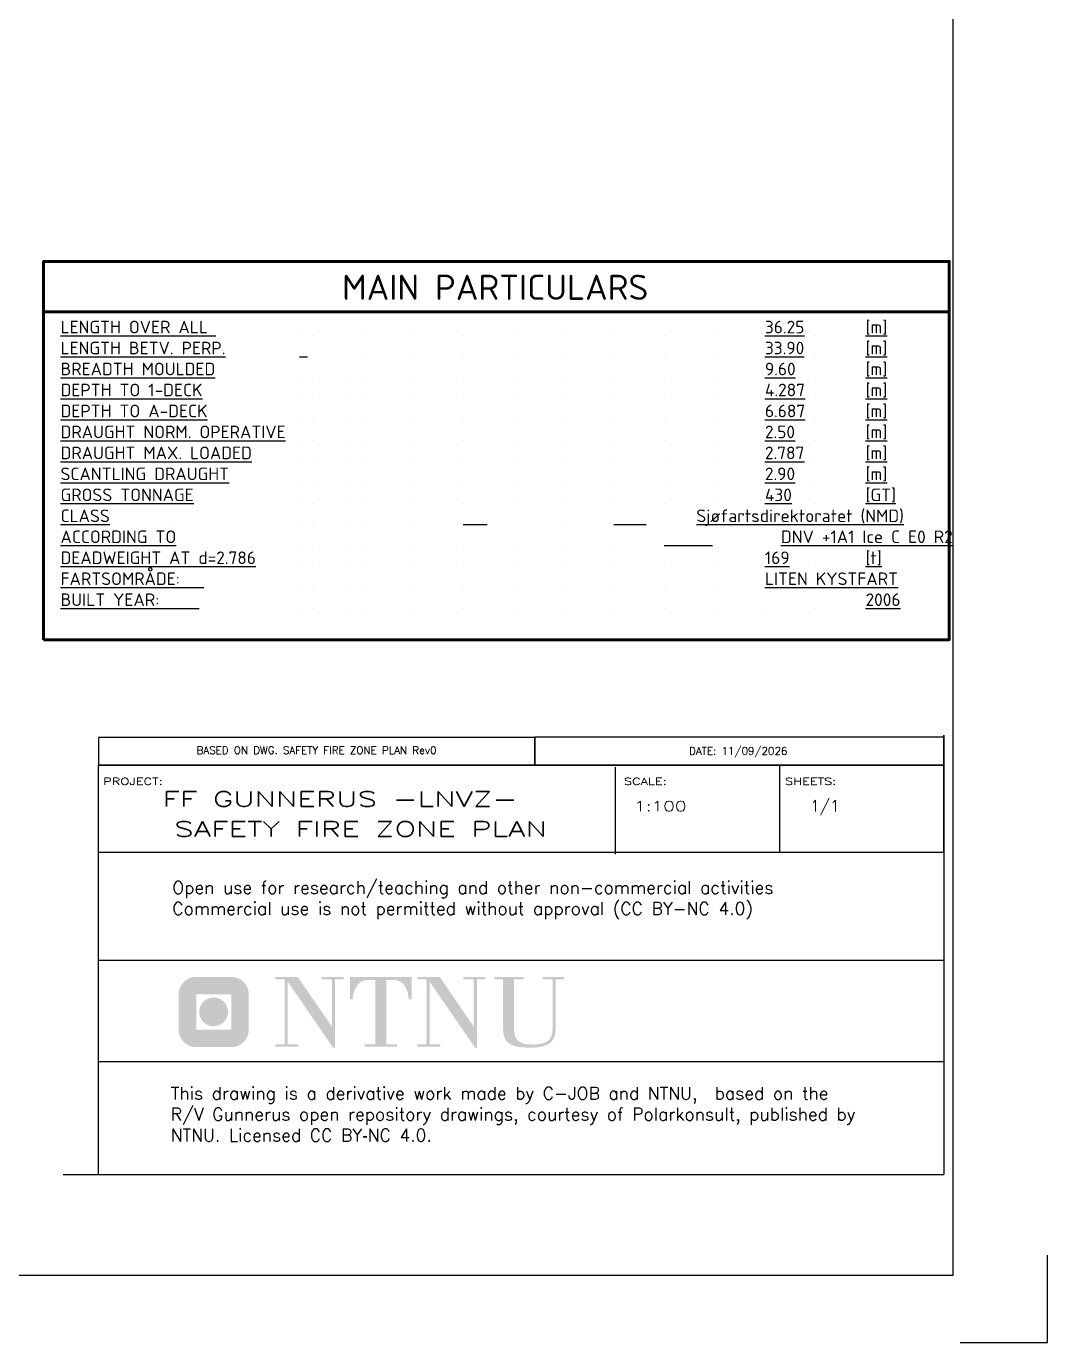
# Model space of a CAD drawing. Header units: millimetres. Extents: x 1084702 to 1166801, y 36632 to 124519.
# Drawn here: x 1146502 to 1166801, y 36845 to 63002 of the extents above; entities that cross this region are included whole.
import ezdxf
from ezdxf.enums import TextEntityAlignment as Align

# ---------------------------------------------------------------- set-up
doc = ezdxf.new("R2010")
doc.units = ezdxf.units.MM
doc.header["$LTSCALE"] = 250
doc.layers.get('0').update_dxf_attribs({"color": 255})
for name, color, linetype in [('00_Paper_Layout_ Text', 7, 'Continuous'), ('S0CO1', 1, 'Continuous'), ('S0CO2', 2, 'Continuous'), ('S0TX2', 2, 'Continuous')]:
    doc.layers.add(name, color=color, linetype=linetype)
doc.layers.add('00_Paper_Layout_Thick', color=7, linetype='Continuous', lineweight=70)
doc.styles.add('18.058_1-000-070-XREF_GENERAL_REFERENCE_MAIN_PARTICULARS$0$S000 H00', font='isocpeur.ttf')
doc.styles.add('ROMANS', font='ROMANS.shx', dxfattribs={"height": 100})
doc.styles.add('Romans500', font='romans.shx', dxfattribs={"width": 0.8, "height": 500})
doc.styles.add('S000 H00', font='isocpeur.ttf')

# ---------------------------------------------------------------- blocks, each defined once
blk = doc.blocks.new('*U165')
at = {"layer": '00_Paper_Layout_Thick', "lineweight": 70}
blk.add_line((180, -10), (0, -10), dxfattribs=at)
blk.add_lwpolyline([(0, -75.18), (180, -75.18), (180, 0), (0, 0)], close=True, dxfattribs=at)
blk = doc.blocks.new('TF-2')
at = {"true_color": 0x00509e, "transparency": 33554687}
h = blk.add_hatch(color=154, dxfattribs=at)
h.paths.add_polyline_path([(-141.6, 39.23), (-148.57, 39.23), (-148.86, 39.22), (-149.14, 39.18), (-149.41, 39.13), (-149.67, 39.05), (-149.93, 38.96), (-150.17, 38.84), (-150.41, 38.71), (-150.63, 38.56), (-150.84, 38.39), (-151.03, 38.21), (-151.22, 38.01), (-151.38, 37.8), (-151.53, 37.58), (-151.67, 37.35), (-151.78, 37.1), (-151.88, 36.85), (-151.95, 36.58), (-152.01, 36.31), (-152.04, 36.03), (-152.05, 35.75), (-152.05, 28.78), (-152.04, 28.49), (-152.01, 28.21), (-151.95, 27.94), (-151.88, 27.68), (-151.78, 27.42), (-151.67, 27.18), (-151.53, 26.94), (-151.38, 26.72), (-151.22, 26.51), (-151.03, 26.32), (-150.84, 26.14), (-150.63, 25.97), (-150.41, 25.82), (-150.17, 25.69), (-149.93, 25.57), (-149.67, 25.47), (-149.41, 25.4), (-149.14, 25.34), (-148.86, 25.31), (-148.57, 25.3), (-141.6, 25.3), (-141.32, 25.31), (-141.04, 25.34), (-140.77, 25.4), (-140.5, 25.47), (-140.25, 25.57), (-140, 25.69), (-139.77, 25.82), (-139.55, 25.97), (-139.34, 26.14), (-139.14, 26.32), (-138.96, 26.51), (-138.79, 26.72), (-138.64, 26.94), (-138.51, 27.18), (-138.4, 27.42), (-138.3, 27.68), (-138.22, 27.94), (-138.17, 28.21), (-138.13, 28.49), (-138.12, 28.78), (-138.12, 35.75), (-138.13, 36.03), (-138.17, 36.31), (-138.22, 36.58), (-138.3, 36.85), (-138.4, 37.1), (-138.51, 37.35), (-138.64, 37.58), (-138.79, 37.8), (-138.96, 38.01), (-139.14, 38.21), (-139.34, 38.39), (-139.55, 38.56), (-139.77, 38.71), (-140, 38.84), (-140.25, 38.96), (-140.5, 39.05), (-140.77, 39.13), (-141.04, 39.18), (-141.32, 39.22)])
h.paths.add_polyline_path([(-141.6, 28.78), (-148.57, 28.78), (-148.57, 35.75), (-141.6, 35.75)])
at = {"true_color": 0x000000, "transparency": 33554687}
for points in [[(-128.37, 39.22), (-121.59, 29.35), (-121.59, 36.94), (-121.61, 38.75), (-123.65, 38.75), (-123.65, 39.22), (-119.27, 39.22), (-119.27, 38.75), (-120.96, 38.75), (-120.98, 36.94), (-120.98, 25.19), (-121.29, 25.09), (-130.39, 38.33), (-130.39, 27.7), (-130.38, 25.84), (-128.28, 25.84), (-128.28, 25.37), (-132.81, 25.37), (-132.81, 25.84), (-131, 25.84), (-130.98, 27.7), (-130.98, 36.94), (-131, 38.75), (-132.81, 38.75), (-132.81, 39.22)], [(-105.74, 39.22), (-105.74, 34.78), (-106.33, 34.78), (-106.34, 34.89), (-106.35, 35), (-106.36, 35.1), (-106.37, 35.22), (-106.39, 35.33), (-106.4, 35.45), (-106.42, 35.57), (-106.44, 35.69), (-106.47, 35.82), (-106.5, 35.94), (-106.53, 36.07), (-106.57, 36.21), (-106.61, 36.34), (-106.66, 36.48), (-106.71, 36.62), (-106.77, 36.76), (-106.84, 36.9), (-106.91, 37.05), (-106.99, 37.2), (-107.08, 37.35), (-107.18, 37.52), (-107.3, 37.68), (-107.41, 37.82), (-107.53, 37.94), (-107.65, 38.05), (-107.77, 38.15), (-107.9, 38.24), (-108.03, 38.31), (-108.16, 38.38), (-108.29, 38.43), (-108.43, 38.48), (-108.56, 38.52), (-108.7, 38.55), (-108.84, 38.58), (-108.98, 38.6), (-109.12, 38.61), (-109.26, 38.62), (-109.4, 38.63), (-109.54, 38.64), (-109.68, 38.65), (-110.78, 38.65), (-110.8, 36.88), (-110.8, 27.84), (-110.78, 25.84), (-108.66, 25.84), (-108.66, 25.37), (-115.1, 25.37), (-115.1, 25.84), (-112.98, 25.84), (-112.96, 27.84), (-112.96, 36.88), (-112.98, 38.65), (-113.88, 38.65), (-114.05, 38.64), (-114.21, 38.64), (-114.38, 38.64), (-114.53, 38.63), (-114.69, 38.62), (-114.84, 38.6), (-114.98, 38.58), (-115.13, 38.55), (-115.27, 38.51), (-115.41, 38.47), (-115.55, 38.41), (-115.68, 38.35), (-115.82, 38.27), (-115.95, 38.18), (-116.08, 38.07), (-116.2, 37.96), (-116.33, 37.82), (-116.46, 37.67), (-116.58, 37.5), (-116.71, 37.31), (-116.8, 37.16), (-116.88, 37.01), (-116.96, 36.86), (-117.03, 36.72), (-117.09, 36.57), (-117.14, 36.43), (-117.19, 36.3), (-117.24, 36.17), (-117.27, 36.04), (-117.31, 35.91), (-117.33, 35.78), (-117.36, 35.66), (-117.38, 35.54), (-117.39, 35.43), (-117.41, 35.31), (-117.42, 35.2), (-117.43, 35.09), (-117.44, 34.99), (-117.44, 34.89), (-117.45, 34.78), (-118.02, 34.78), (-118.02, 39.22)], [(-100.17, 39.22), (-93.39, 29.35), (-93.39, 36.94), (-93.41, 38.75), (-95.45, 38.75), (-95.45, 39.22), (-91.07, 39.22), (-91.07, 38.75), (-92.76, 38.75), (-92.78, 36.94), (-92.78, 25.19), (-93.09, 25.09), (-102.19, 38.33), (-102.19, 27.7), (-102.17, 25.84), (-100.07, 25.84), (-100.07, 25.37), (-104.61, 25.37), (-104.61, 25.84), (-102.8, 25.84), (-102.78, 27.7), (-102.78, 36.94), (-102.8, 38.75), (-104.61, 38.75), (-104.61, 39.22)], [(-83.46, 39.22), (-83.46, 38.75), (-85.4, 38.75), (-85.42, 37.08), (-85.42, 29.59), (-85.42, 29.3), (-85.41, 29.01), (-85.4, 28.73), (-85.38, 28.45), (-85.34, 28.18), (-85.3, 27.91), (-85.24, 27.66), (-85.16, 27.42), (-85.05, 27.18), (-84.93, 26.97), (-84.77, 26.76), (-84.59, 26.57), (-84.37, 26.4), (-84.12, 26.25), (-83.83, 26.12), (-83.5, 26.01), (-83.12, 25.92), (-82.7, 25.86), (-82.23, 25.82), (-81.71, 25.8), (-81.18, 25.81), (-80.71, 25.85), (-80.28, 25.91), (-79.89, 25.98), (-79.54, 26.08), (-79.24, 26.2), (-78.97, 26.33), (-78.74, 26.48), (-78.53, 26.64), (-78.36, 26.82), (-78.22, 27.02), (-78.1, 27.22), (-78, 27.44), (-77.92, 27.66), (-77.86, 27.89), (-77.81, 28.14), (-77.78, 28.38), (-77.76, 28.64), (-77.74, 28.89), (-77.73, 29.16), (-77.73, 37.08), (-77.75, 38.75), (-79.73, 38.75), (-79.73, 39.22), (-75.4, 39.22), (-75.4, 38.75), (-77.1, 38.75), (-77.12, 37.08), (-77.12, 29.94), (-77.13, 29.56), (-77.13, 29.18), (-77.15, 28.81), (-77.18, 28.46), (-77.22, 28.11), (-77.28, 27.78), (-77.36, 27.46), (-77.47, 27.15), (-77.61, 26.86), (-77.79, 26.59), (-78, 26.34), (-78.25, 26.11), (-78.55, 25.9), (-78.9, 25.72), (-79.3, 25.56), (-79.76, 25.42), (-80.28, 25.32), (-80.86, 25.24), (-81.52, 25.19), (-82.24, 25.17), (-82.36, 25.17), (-82.49, 25.18), (-82.63, 25.18), (-82.78, 25.19), (-82.95, 25.19), (-83.12, 25.2), (-83.3, 25.22), (-83.49, 25.23), (-83.68, 25.25), (-83.88, 25.27), (-84.08, 25.29), (-84.28, 25.32), (-84.48, 25.35), (-84.68, 25.39), (-84.88, 25.43), (-85.07, 25.47), (-85.26, 25.52), (-85.44, 25.58), (-85.62, 25.64), (-85.79, 25.7), (-86.04, 25.82), (-86.27, 25.95), (-86.47, 26.09), (-86.65, 26.24), (-86.81, 26.4), (-86.95, 26.57), (-87.07, 26.76), (-87.17, 26.95), (-87.26, 27.15), (-87.34, 27.36), (-87.4, 27.57), (-87.45, 27.8), (-87.5, 28.03), (-87.53, 28.27), (-87.55, 28.52), (-87.57, 28.78), (-87.58, 29.04), (-87.59, 29.31), (-87.59, 29.58), (-87.6, 29.86), (-87.6, 37.08), (-87.62, 38.75), (-89.3, 38.75), (-89.3, 39.22)]]:
    blk.add_hatch(color=18, dxfattribs=at).paths.add_polyline_path(points)
at = {"true_color": 0x00509e, "transparency": 33554687}
blk.add_hatch(color=154, dxfattribs=at).paths.add_polyline_path([(-145.11, 35.15), (-145.35, 35.14), (-145.57, 35.11), (-145.8, 35.06), (-146.01, 35), (-146.22, 34.92), (-146.42, 34.83), (-146.62, 34.72), (-146.8, 34.59), (-146.97, 34.46), (-147.13, 34.31), (-147.28, 34.15), (-147.42, 33.97), (-147.54, 33.79), (-147.65, 33.6), (-147.74, 33.4), (-147.82, 33.19), (-147.89, 32.97), (-147.93, 32.75), (-147.96, 32.52), (-147.97, 32.29), (-147.96, 32.05), (-147.93, 31.82), (-147.89, 31.6), (-147.82, 31.38), (-147.74, 31.17), (-147.65, 30.97), (-147.54, 30.78), (-147.42, 30.6), (-147.28, 30.43), (-147.13, 30.27), (-146.97, 30.12), (-146.8, 29.98), (-146.62, 29.86), (-146.42, 29.75), (-146.22, 29.65), (-146.01, 29.57), (-145.8, 29.51), (-145.57, 29.47), (-145.35, 29.44), (-145.11, 29.43), (-144.88, 29.44), (-144.65, 29.47), (-144.42, 29.51), (-144.21, 29.57), (-144, 29.65), (-143.8, 29.75), (-143.61, 29.86), (-143.42, 29.98), (-143.25, 30.12), (-143.09, 30.27), (-142.94, 30.43), (-142.8, 30.6), (-142.68, 30.78), (-142.57, 30.97), (-142.48, 31.17), (-142.4, 31.38), (-142.34, 31.6), (-142.29, 31.82), (-142.26, 32.05), (-142.25, 32.29), (-142.26, 32.52), (-142.29, 32.75), (-142.34, 32.97), (-142.4, 33.19), (-142.48, 33.4), (-142.57, 33.6), (-142.68, 33.79), (-142.8, 33.97), (-142.94, 34.15), (-143.09, 34.31), (-143.25, 34.46), (-143.42, 34.59), (-143.61, 34.72), (-143.8, 34.83), (-144, 34.92), (-144.21, 35), (-144.42, 35.06), (-144.65, 35.11), (-144.88, 35.14)])
at = {"color": 2}
for p, q in [((0, 81.28), (0, 87.28)), ((-81.28, 81.28), (0, 81.28))]:
    blk.add_line(p, q, dxfattribs=at)
at = {"color": 1}
for p in [(0, 87.28), (-175, 0)]:
    blk.add_line(p, (0, 0), dxfattribs=at)
at = {"color": 4}
for p, q in [((0, 81.28), (-168, 81.28)), ((-168, 0), (-168, 81.28)), ((-32.55, 64), (-32.55, 81.28)), ((0, 64), (0, 81.28)), ((0, 64), (0, 81.28)), ((-65.25, 63.65), (-65.25, 80.93)), ((-168, 64), (0, 64)), ((-168, 42.59), (0, 42.59))]:
    blk.add_line(p, q, dxfattribs=at)
at = {"color": 4, "transparency": 33554687}
for p, q in [((-167.84, 22.43), (0.16, 22.43)), ((-168, 0), (0, 0))]:
    blk.add_line(p, q, dxfattribs=at)
at = {"color": 1, "style": 'ROMANS', "width": 1.35}
for s, p in [('PROJECT:', (-167.04, 77.4)), ('SCALE:', (-63.55, 77.4)), ('SHEETS:', (-31.55, 77.4))]:
    blk.add_text(s, height=1.4, dxfattribs=at).set_placement(p)
at = {"color": 4, "style": 'ROMANS', "width": 1.5}
for tag, p in [('PROSJ', (-119.97, 74.58)), ('DRAWING', (-115.89, 68.62))]:
    blk.add_attdef(tag, text='', height=3, dxfattribs=at).set_placement(p, align=Align.MIDDLE)
at = {"color": 4, "style": 'ROMANS', "width": 1.35}
blk.add_attdef('HOVM', (-61.53, 72.17), '', height=2, dxfattribs=at)
at = {"color": 4, "style": 'ROMANS'}
blk.add_attdef('SHEET', text='', height=2.2, dxfattribs=at).set_placement((-23.61, 73.08), align=Align.MIDDLE)

msp = doc.modelspace()

# ---------------------------------------------------------------- linework, layer by layer
at = {"color": 2}
msp.add_lwpolyline([(1165060, 36845), (1166801, 36845), (1166801, 36845), (1166801, 38586)], dxfattribs=at)
at = {"layer": 'S0CO1', "color": 6}
for p, q in [((1164926, 38184), (1164925, 122419)), ((1085898, 38184), (1164926, 38184))]:
    msp.add_line(p, q, dxfattribs=at)
at = {"layer": 'S0CO1', "transparency": 33554687}
msp.add_lwpolyline([(1164735, 48877), (1156607, 48877), (1156607, 48317), (1164735, 48317)], close=True, dxfattribs=at)
at = {"layer": 'S0CO2'}
msp.add_lwpolyline([(1156607, 48871), (1147935, 48871), (1147935, 48317), (1156607, 48317)], close=True, dxfattribs=at)

# ---------------------------------------------------------------- block references
at = {"layer": '00_Paper_Layout_ Text', "xscale": 100, "yscale": 100, "zscale": 100}
msp.add_blockref('*U165', (1146846, 58329), dxfattribs=at)
at = {"layer": 'S0CO1', "xscale": 100, "yscale": 100, "zscale": 100}
msp.add_blockref('TF-2', (1164735, 40189), dxfattribs=at).add_auto_attribs({'PROSJ': 'FF GUNNERUS -LNVZ-', 'SHEET': '1/1', 'HOVM': '1:100', 'DRAWING': 'SAFETY FIRE ZONE PLAN'})

# ---------------------------------------------------------------- texts
at = {"color": 1, "transparency": 33554687, "char_height": 250, "attachment_point": 1, "style": 'ROMANS'}
for s, insert, width in [('{\\Fromans|c129;O}pen use for research/teaching and other non-commercial activities\\P{\\Fromans|c129;Commercial use is not permitted without approval} ({\\Fromans|c129;CC BY-}NC{\\Fromans|c129; 4.0})', (1149404, 46013), 14020.6), ('This drawing is a derivative work made by C-JOB and NTNU,  based on the R/V Gunnerus open repository drawings, courtesy of Polarkonsult, published by NTNU. Licensed CC BY{\\fMS PGothic|b0|i0|c128|p34;‑}NC 4.0.', (1149372, 41925), 13670.08)]:
    msp.add_mtext(s, dxfattribs=dict(at, insert=insert, width=width))
at = {"layer": '00_Paper_Layout_ Text', "insert": (1155822, 57816), "char_height": 500, "attachment_point": 5, "style": 'S000 H00'}
msp.add_mtext_dynamic_manual_height_columns('MAIN PARTICULARS', width=10052.11, gutter_width=12.5, heights=[0], dxfattribs=at)
at = {"layer": '00_Paper_Layout_ Text', "insert": (1147182, 57151), "char_height": 250, "width": 17200, "attachment_point": 1, "style": '18.058_1-000-070-XREF_GENERAL_REFERENCE_MAIN_PARTICULARS$0$S000 H00'}
msp.add_mtext('\\pxt9,r19,20;{\\LLENGTH OVER ALL ^I^I^I^I^I^I^I^I^I^I^I36.25^I^I[m]\\PLENGTH BETV. PERP.^I^I ^I^I^I^I^I^I^I^I^I33.90^I^I[m] \\P\\pt9,r19,20,r23,24;BREADTH MOULDED^I^I^I^I^I^I^I^I^I^I^I^I9.60^I^I[m]\\PDEPTH TO 1-DECK^I^I^I^I^I^I^I^I^I^I^I^I4.287^I^I[m]\\PDEPTH TO A-DECK^I^I^I^I^I^I^I^I^I^I^I^I6.687^I^I[m]  \\fISOCPEUR|b0|i0|c204|p34;\\P\\fISOCPEUR|b0|i0|c0|p34;DRAUGHT NORM. OPERATIVE^I^I^I^I^I^I^I^I^I^I^I^I2.50^I^I[m] \\PDRAUGHT MAX. LOADED^I^I^I^I^I^I^I^I^I^I^I^I2.787^I^I[m]\\PSCANTLING DRAUGHT^I^I^I^I^I^I^I^I^I^I^I^I2.90^I^I[m]\\PGROSS TONNAGE^I^I^I^I^I^I^I^I^I^I^I^I430^I^I[GT]\\PCLASS^I^I^I^I^I^I^I^I   ^I^I^I    Sjøfartsdirektoratet (NMD)\\PACCORDING TO^I^I^I^I^I^I^I^I^I^I^I    ^I  DNV +1A1 Ice C E0 R2\\PDEADWEIGHT AT d=2.786^I^I^I^I^I^I^I^I^I^I^I^I169^I^I[t]\\PFARTSOMRÅDE:   ^I^I^I^I^I^I^I^I^I^I^I^ILITEN KYSTFART\\PBUILT YEAR:     ^I^I^I^I^I^I^I^I^I^I^I^I^I^I2006}', dxfattribs=at)
at = {"layer": 'S0TX2', "style": 'Romans500'}
msp.add_text('BASED ON DWG. SAFETY FIRE ZONE PLAN Rev0', height=150, dxfattribs=at).set_placement((1152271, 48617), align=Align.MIDDLE_CENTER)
at = {"layer": 'S0TX2', "transparency": 33554687, "style": 'Romans500'}
msp.add_text('DATE: 11/09/2026', height=150, dxfattribs=at).set_placement((1160652, 48603), align=Align.MIDDLE_CENTER)

doc.saveas('drawing.dxf')
